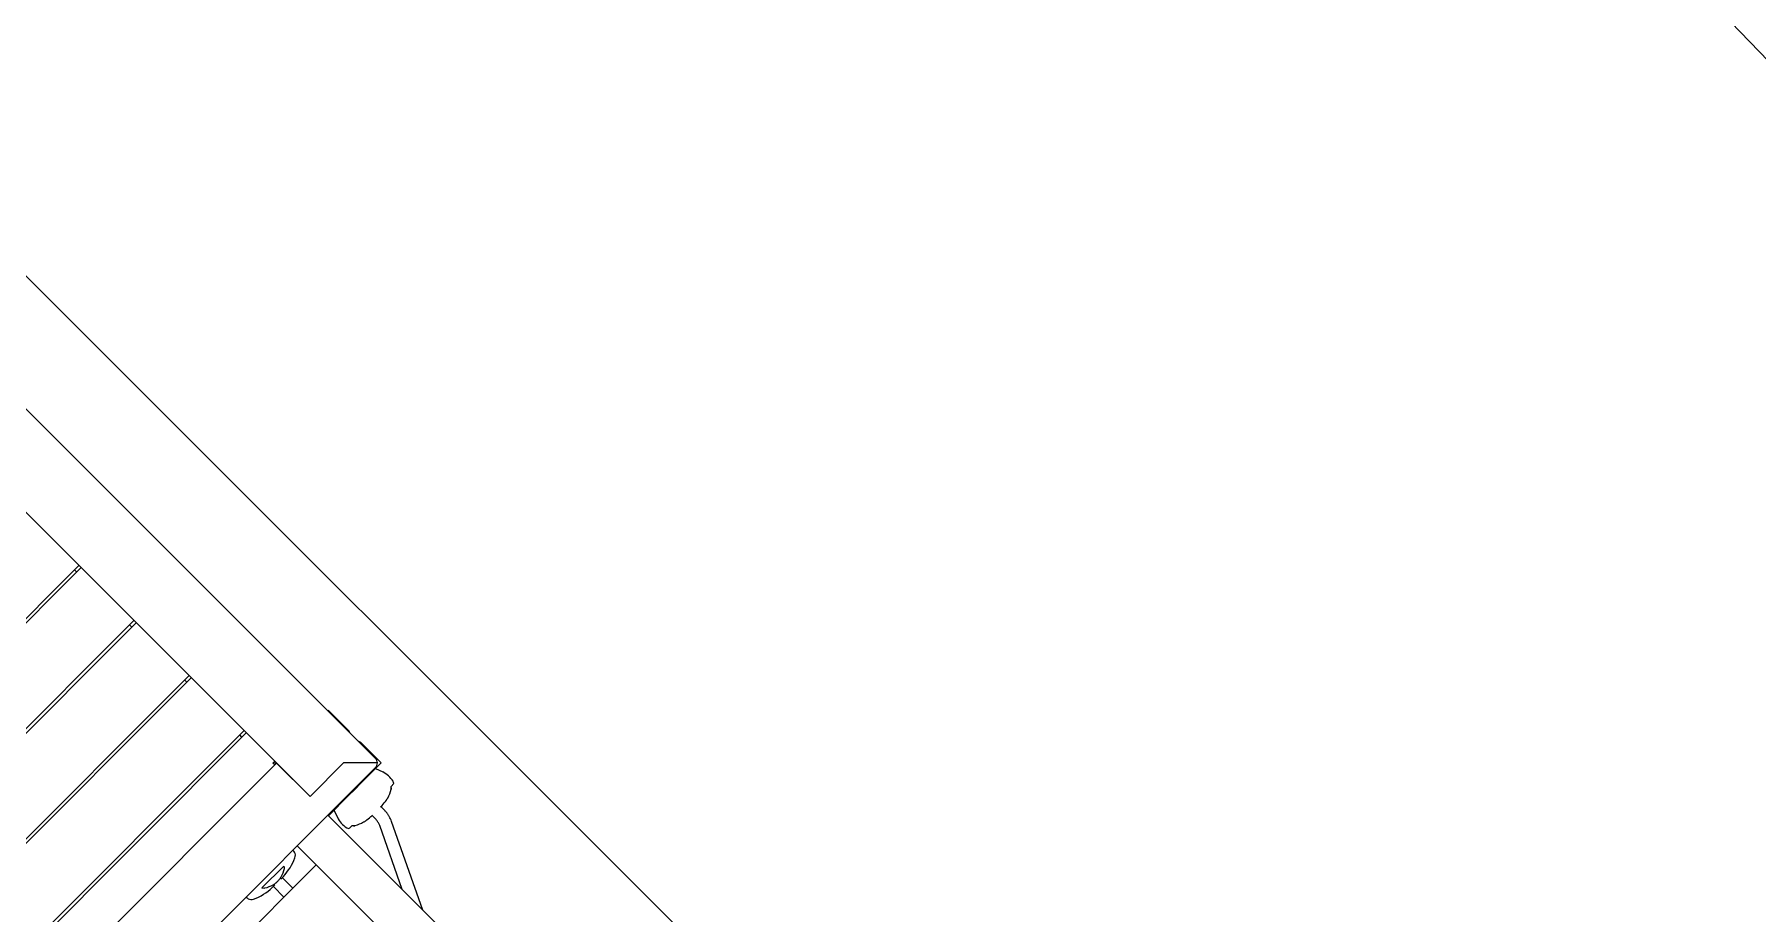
# Model space of a CAD drawing. Header units: metres. Extents: x 859577 to 860336, y 1645916 to 1646650.
# Drawn here: x 859957.193 to 859959.385, y 1646444.134 to 1646445.251 of the extents above; entities that cross this region are included whole.
import ezdxf

# ---------------------------------------------------------------- set-up
doc = ezdxf.new("R2010")
doc.units = ezdxf.units.M
doc.layers.add('A-ACCESORIOS', color=30, linetype='Continuous', lineweight=20)
doc.layers.add('PISO', color=31, linetype='Continuous', lineweight=15)

# ---------------------------------------------------------------- blocks, each defined once
blk = doc.blocks.new('vr10-13')
at = {"layer": 'A-ACCESORIOS', "linetype": 'Continuous', "lineweight": 0}
for p, q in [((-0.0409, 1.2006), (0.8361, 1.2006)), ((0.7501, 1.2006), (0.7501, 1.2016)), ((0.7501, 1.2016), (0.7866, 1.2016)), ((0.8086, 1.2016), (0.8451, 1.2016)), ((0.8417, 1.1983), (0.8111, 1.1676)), ((0.8417, 1.1983), (0.8111, 1.1676)), ((0.8441, 0.3156), (0.8441, 1.1926)), ((0.8451, 1.2016), (0.8451, 1.1651)), ((0.8451, 1.1916), (0.8546, 1.1949)), ((0.8751, 1.1894), (0.8751, 1.1945)), ((0.8111, 1.1076), (0.8111, 1.1676)), ((0.8111, 1.1676), (0.8111, 1.1076)), ((0.8451, 1.1541), (0.8451, 1.1651)), ((0.8841, 1.1614), (0.8841, 1.1642)), ((0.8903, 1.1621), (0.8841, 1.1621)), ((0.8451, 1.1431), (0.8451, 1.1541)), ((0.8451, 1.1431), (0.8451, 1.1066)), ((0.8841, 1.144), (0.8841, 1.1468)), ((0.8903, 1.1461), (0.8841, 1.1461)), ((0.9778, 1.1066), (0.9001, 1.1439)), ((1.0148, 1.1066), (0.907, 1.1583)), ((0.8751, 1.1137), (0.8751, 1.1188)), ((0.8111, 1.1076), (-0.0159, 1.1076)), ((0.3956, 1.1076), (0.3956, 0.4006)), ((0.3996, 1.0997), (0.3956, 1.0997)), ((0.3996, 1.1076), (0.3996, 0.4006)), ((0.4946, 1.1076), (0.4946, 0.4006)), ((0.4986, 1.0997), (0.4946, 1.0997)), ((0.4986, 1.1076), (0.4986, 0.4006)), ((0.5936, 1.1076), (0.5936, 0.4006)), ((0.5976, 1.0997), (0.5936, 1.0997)), ((0.5976, 1.1076), (0.5976, 0.4006)), ((0.6926, 1.1076), (0.6926, 0.4006)), ((0.6966, 1.0997), (0.6926, 1.0997)), ((0.6966, 0.4006), (0.6966, 1.1076)), ((0.7476, 1.1041), (0.7476, 1.1076)), ((0.7511, 1.1041), (0.7476, 1.1041)), ((0.7486, 1.1041), (0.7486, 1.1076)), ((0.7501, 1.1066), (0.7501, 1.1076)), ((0.7511, 1.1066), (0.7501, 1.1066)), ((0.7511, 1.1076), (0.8111, 1.1076)), ((0.7511, 1.1076), (0.7511, 0.4006)), ((0.8451, 1.1066), (0.8441, 1.1066)), ((0.8451, 1.1166), (0.8546, 1.1134)), ((3.1501, 1.1066), (0.8451, 1.1066)), ((3.1511, 1.0516), (0.8441, 1.0516)), ((0.8781, 1.0516), (0.8781, 0.4566)), ((0.8501, 0.9819), (0.8501, 1.0213)), ((0.8573, 1.0096), (0.8573, 1.0096)), ((0.8591, 1.0069), (0.8591, 1.0117)), ((0.8781, 1.0096), (0.8591, 1.0096)), ((0.8573, 0.9936), (0.8573, 0.9936)), ((0.8591, 0.9915), (0.8591, 0.9964)), ((0.8781, 0.9936), (0.8591, 0.9936))]:
    blk.add_line(p, q, dxfattribs=at)
for centre, radius, start, end in [((0.7866, 1.1936), 0.008, 61.045, 90), ((0.8086, 1.1936), 0.008, 90, 118.955), ((0.8361, 1.1926), 0.008, 45, 90), ((0.8361, 1.1926), 0.008, 0, 45), ((0.865, 1.1646), 0.032, 76.8467, 109), ((0.8705, 1.188), 0.008, 54.7211, 76.8467), ((0.8371, 1.1651), 0.008, 331.045, 0), ((0.8141, 1.1621), 0.07, 1.7, 8.8417), ((0.8371, 1.1431), 0.008, 0, 28.955), ((0.8141, 1.1461), 0.07, 351.1583, 358.3), ((0.865, 1.1436), 0.032, 251, 283.1533), ((0.8705, 1.1202), 0.008, 283.1533, 305.2789), ((0.84, 1.0121), 0.032, 76.8467, 82.6716), ((0.8455, 1.0355), 0.008, 24.653, 76.8467), ((0.7891, 1.0096), 0.07, 1.7, 24.653), ((0.7891, 0.9936), 0.07, 335.347, 358.3), ((0.8455, 0.9677), 0.008, 283.1533, 335.347), ((0.84, 0.9911), 0.032, 277.3284, 283.1533)]:
    blk.add_arc(centre, radius, start, end, dxfattribs=at)
for points, knots in [([(0.8777, 1.1869), (0.8775, 1.1874), (0.8771, 1.1879), (0.8764, 1.1885), (0.8762, 1.1887), (0.8757, 1.1891), (0.8754, 1.1892), (0.8751, 1.1894)], [0.000000486, 0.000000486, 0.000000486, 0.000000486, 0.002114988, 0.002114988, 0.003172238, 0.003172238, 0.004229489, 0.004229489, 0.004229489, 0.004229489]), ([(0.8766, 1.1883), (0.8769, 1.1881), (0.8771, 1.1879), (0.8774, 1.1874), (0.8776, 1.1872), (0.8777, 1.1869)], [0.002130517, 0.002130517, 0.002130517, 0.002130517, 0.003171033, 0.003171033, 0.004227963, 0.004227963, 0.004227963, 0.004227963]), ([(0.8833, 1.1729), (0.8833, 1.1729), (0.8833, 1.1729), (0.8833, 1.173), (0.8833, 1.173), (0.8832, 1.1732), (0.8832, 1.1734), (0.883, 1.174), (0.8829, 1.1743), (0.8828, 1.175), (0.8826, 1.1755), (0.8825, 1.1759)], [0.008164918, 0.008164918, 0.008164918, 0.008164918, 0.009167239, 0.009167239, 0.01016956, 0.01016956, 0.012174201, 0.012174201, 0.014178842, 0.014178842, 0.016183483, 0.016183483, 0.016183483, 0.016183483]), ([(0.8833, 1.1731), (0.8833, 1.173), (0.8833, 1.173), (0.8833, 1.1729), (0.8833, 1.1729), (0.8833, 1.1729)], [0.006408174, 0.006408174, 0.006408174, 0.006408174, 0.00716222, 0.00716222, 0.008164918, 0.008164918, 0.008164918, 0.008164918]), ([(0.907, 1.1583), (0.906, 1.1588), (0.9049, 1.1593), (0.9028, 1.1601), (0.9017, 1.1604), (0.8995, 1.161), (0.8983, 1.1613), (0.8961, 1.1617), (0.8949, 1.1619), (0.8926, 1.1621), (0.8915, 1.1621), (0.8903, 1.1621)], [5.845694, 5.845694, 5.845694, 5.845694, 5.9331923, 5.9331923, 6.0206905, 6.0206905, 6.1081888, 6.1081888, 6.195687, 6.195687, 6.2831853, 6.2831853, 6.2831853, 6.2831853]), ([(0.9001, 1.1439), (0.8995, 1.1442), (0.8989, 1.1445), (0.8976, 1.1449), (0.897, 1.1451), (0.8957, 1.1455), (0.895, 1.1456), (0.8937, 1.1459), (0.893, 1.146), (0.8917, 1.1461), (0.891, 1.1461), (0.8903, 1.1461)], [5.845694, 5.845694, 5.845694, 5.845694, 5.9331923, 5.9331923, 6.0206905, 6.0206905, 6.1081888, 6.1081888, 6.195687, 6.195687, 6.2831853, 6.2831853, 6.2831853, 6.2831853]), ([(0.8777, 1.1213), (0.8775, 1.1208), (0.8771, 1.1204), (0.8764, 1.1198), (0.8762, 1.1196), (0.8757, 1.1192), (0.8754, 1.119), (0.8751, 1.1188)], [0.000000486, 0.000000486, 0.000000486, 0.000000486, 0.002114988, 0.002114988, 0.003172238, 0.003172238, 0.004229489, 0.004229489, 0.004229489, 0.004229489]), ([(0.8766, 1.12), (0.8769, 1.1202), (0.8771, 1.1204), (0.8774, 1.1208), (0.8776, 1.1211), (0.8777, 1.1213)], [0.002130517, 0.002130517, 0.002130517, 0.002130517, 0.003171033, 0.003171033, 0.004227963, 0.004227963, 0.004227963, 0.004227963]), ([(0.8833, 1.1353), (0.8833, 1.1353), (0.8833, 1.1353), (0.8833, 1.1353), (0.8833, 1.1352), (0.8832, 1.135), (0.8832, 1.1348), (0.883, 1.1343), (0.8829, 1.134), (0.8828, 1.1332), (0.8826, 1.1328), (0.8825, 1.1323)], [0.008164918, 0.008164918, 0.008164918, 0.008164918, 0.009167239, 0.009167239, 0.01016956, 0.01016956, 0.012174201, 0.012174201, 0.014178842, 0.014178842, 0.016183483, 0.016183483, 0.016183483, 0.016183483]), ([(0.8833, 1.1352), (0.8833, 1.1352), (0.8833, 1.1353), (0.8833, 1.1353), (0.8833, 1.1353), (0.8833, 1.1353)], [0.006408174, 0.006408174, 0.006408174, 0.006408174, 0.00716222, 0.00716222, 0.008164918, 0.008164918, 0.008164918, 0.008164918]), ([(0.8501, 1.0213), (0.8507, 1.0211), (0.8512, 1.0208), (0.8519, 1.0202), (0.8521, 1.02), (0.8524, 1.0196), (0.8526, 1.0194), (0.8527, 1.0192)], [0.000000242, 0.000000242, 0.000000242, 0.000000242, 0.002114103, 0.002114103, 0.003171033, 0.003171033, 0.004227963, 0.004227963, 0.004227963, 0.004227963]), ([(0.8575, 1.0088), (0.8576, 1.0083), (0.8578, 1.0078), (0.8579, 1.007), (0.8579, 1.0067), (0.858, 1.0061), (0.8581, 1.0058), (0.8582, 1.0049), (0.8582, 1.0043), (0.8583, 1.0033), (0.8583, 1.003), (0.8583, 1.0023), (0.8583, 1.002), (0.8583, 1.0016)], [0.000143327, 0.000143327, 0.000143327, 0.000143327, 0.002148725, 0.002148725, 0.003151424, 0.003151424, 0.004154123, 0.004154123, 0.006159521, 0.006159521, 0.00716222, 0.00716222, 0.008164918, 0.008164918, 0.008164918, 0.008164918]), ([(0.8583, 1.0016), (0.8583, 1.0013), (0.8583, 1.001), (0.8583, 1.0003), (0.8583, 1), (0.8582, 0.999), (0.8582, 0.9983), (0.858, 0.9971), (0.8579, 0.9965), (0.8578, 0.9954), (0.8576, 0.9949), (0.8575, 0.9944)], [0.008164918, 0.008164918, 0.008164918, 0.008164918, 0.009167239, 0.009167239, 0.01016956, 0.01016956, 0.012174201, 0.012174201, 0.014178842, 0.014178842, 0.016183483, 0.016183483, 0.016183483, 0.016183483]), ([(0.8527, 0.984), (0.8525, 0.9836), (0.8521, 0.9832), (0.8514, 0.9827), (0.8512, 0.9825), (0.8507, 0.9822), (0.8504, 0.982), (0.8501, 0.9819)], [0.000000486, 0.000000486, 0.000000486, 0.000000486, 0.002114988, 0.002114988, 0.003172238, 0.003172238, 0.004229489, 0.004229489, 0.004229489, 0.004229489])]:
    blk.add_open_spline(points, degree=3, knots=knots, dxfattribs=at)
for points in [[(0.8825, 1.1759), (0.8815, 1.1797), (0.8799, 1.1834), (0.8777, 1.1869)], [(0.8825, 1.1323), (0.8815, 1.1285), (0.8799, 1.1249), (0.8777, 1.1213)], [(0.8527, 1.0192), (0.8549, 1.0159), (0.8565, 1.0124), (0.8575, 1.0088)], [(0.8575, 0.9944), (0.8565, 0.9908), (0.8549, 0.9874), (0.8527, 0.984)]]:
    blk.add_open_spline(points, degree=3, dxfattribs=at)

msp = doc.modelspace()

# ---------------------------------------------------------------- linework, layer by layer
at = {"layer": 'PISO'}
for points in [[(859960.52287, 1646447.76344), (859962.6636, 1646445.54663), (859960.80984, 1646443.7565), (859958.66911, 1646445.97331)], [(859956.94593, 1646445.17994), (859960.03194, 1646442.09792), (859958.54899, 1646440.61305), (859955.46298, 1646443.69508)]]:
    msp.add_lwpolyline(points, close=True, dxfattribs=at)

# ---------------------------------------------------------------- block references
at = {"layer": 'A-ACCESORIOS', "rotation": 315.0369750842425}
msp.add_blockref('vr10-13', (859956.18699, 1646444.07217), dxfattribs=at)

doc.saveas('drawing.dxf')
